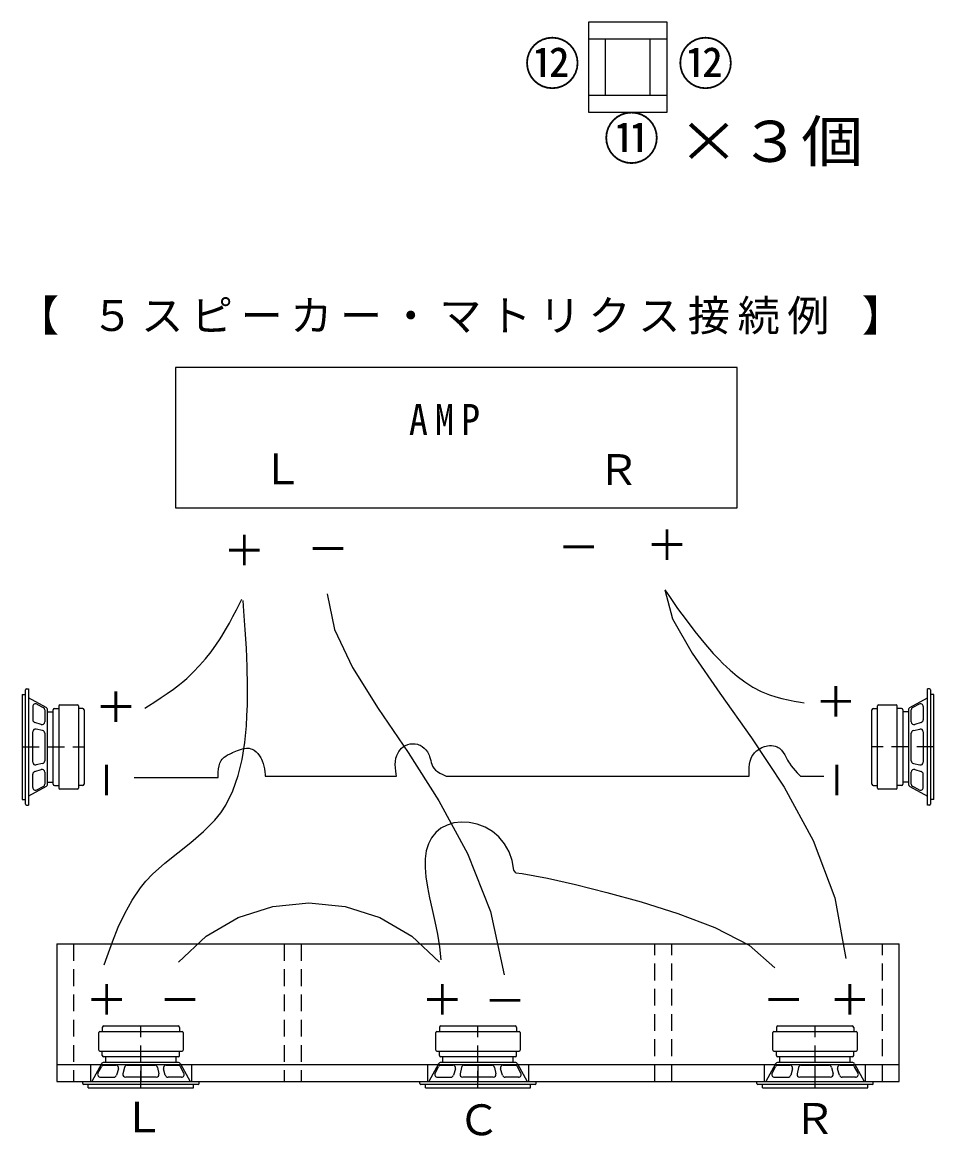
# Model space of a CAD drawing. Units: millimetres, scale not verified. Extents: x -1608 to 1118, y -732 to 893.
# Drawn here: x -633 to 16, y -696 to 97 of the extents above; entities that cross this region are included whole.
import ezdxf
from ezdxf.enums import TextEntityAlignment as Align

# ---------------------------------------------------------------- set-up
doc = ezdxf.new("R2010")
doc.units = ezdxf.units.MM
doc.header["$LTSCALE"] = 10
doc.linetypes.add('DASHED1', pattern=[1.8, 1.2, -0.6])
doc.layers.add('0-0', color=7, linetype='Continuous')
doc.styles.add('ＭＳ ゴシック', font='')
doc.styles.get('ＭＳ ゴシック').set_extended_font_data('MS Gothic')

msp = doc.modelspace()

# ---------------------------------------------------------------- linework, layer by layer
at = {"layer": '0-0'}
for p, q in [((-173.58, 85.42), (-229.58, 85.42)), ((-217.58, 85.42), (-217.58, 45.42)), ((-185.58, 45.42), (-185.58, 85.42)), ((-229.58, 45.42), (-173.58, 45.42)), ((-630.48, -459.71), (-630.48, -378.11)), ((-629.78, -377.41), (-628.23, -377.41)), ((-628.23, -377.41), (-628.23, -460.41)), ((11.77, -460.41), (11.77, -377.41)), ((13.32, -377.41), (11.77, -377.41)), ((14.02, -378.11), (14.02, -459.71)), ((-632.73, -381.41), (-632.73, -456.41)), ((-632.73, -381.41), (-630.48, -381.41)), ((-615.76, -390.84), (-628.23, -383.91)), ((-622.29, -388.31), (-617.79, -390.72)), ((-0.7, -390.84), (11.77, -383.91)), ((5.82, -388.31), (1.32, -390.72)), ((16.27, -381.41), (14.02, -381.41)), ((16.27, -456.41), (16.27, -381.41)), ((-625.23, -390.07), (-625.23, -399.89)), ((-616.73, -392.48), (-616.73, -400.97)), ((-614.73, -445.24), (-614.73, -392.59)), ((-614.73, -393.91), (-610.73, -393.91)), ((-610.73, -445.41), (-610.73, -392.41)), ((-609.73, -391.41), (-606.73, -391.41)), ((-606.73, -389.61), (-606.73, -448.21)), ((-606.03, -388.91), (-593.43, -388.91)), ((-592.73, -389.61), (-592.73, -448.21)), ((-589.73, -391.41), (-592.73, -391.41)), ((-588.73, -392.41), (-588.73, -445.41)), ((-27.73, -445.41), (-27.73, -392.41)), ((-26.73, -391.41), (-23.73, -391.41)), ((-23.73, -448.21), (-23.73, -389.61)), ((-23.03, -388.91), (-10.43, -388.91)), ((-9.73, -448.21), (-9.73, -389.61)), ((-6.73, -391.41), (-9.73, -391.41)), ((-5.73, -392.41), (-5.73, -445.41)), ((-1.73, -393.91), (-5.73, -393.91)), ((-1.73, -392.59), (-1.73, -445.23)), ((0.27, -400.97), (0.27, -392.48)), ((8.77, -390.07), (8.77, -399.64)), ((-619.3, -402.89), (-623.8, -401.56)), ((7.34, -401.56), (2.84, -402.89)), ((-625.23, -429.75), (-625.23, -408.07)), ((-618.3, -407.12), (-622.8, -406.12)), ((-616.73, -409.07), (-616.73, -428.75)), ((0.27, -428.75), (0.27, -409.07)), ((1.83, -407.12), (6.34, -406.12)), ((8.77, -408.07), (8.77, -429.75)), ((-623.8, -436.27), (-619.3, -434.93)), ((-618.3, -430.7), (-622.8, -431.7)), ((1.83, -430.7), (6.34, -431.7)), ((2.84, -434.93), (7.34, -436.27)), ((-625.23, -447.75), (-625.23, -438.18)), ((-616.73, -436.85), (-616.73, -445.34)), ((-614.73, -443.91), (-610.73, -443.91)), ((-553.04, -440.67), (-493.28, -440.67)), ((-459.67, -439.74), (-366.29, -439.74)), ((-330.81, -439.74), (-115.12, -439.74)), ((-78.7, -439.74), (-61.89, -439.74)), ((-1.73, -443.91), (-5.73, -443.91)), ((0.27, -445.34), (0.27, -436.85)), ((8.77, -447.75), (8.77, -437.94)), ((-615.76, -446.98), (-628.23, -453.91)), ((-622.29, -449.52), (-617.79, -447.1)), ((-609.73, -446.41), (-606.73, -446.41)), ((-593.43, -448.91), (-606.03, -448.91)), ((-589.73, -446.41), (-592.73, -446.41)), ((-26.73, -446.41), (-23.73, -446.41)), ((-10.43, -448.91), (-23.03, -448.91)), ((-6.73, -446.41), (-9.73, -446.41)), ((-0.7, -446.98), (11.77, -453.91)), ((5.82, -449.52), (1.32, -447.1)), ((-632.73, -456.41), (-630.48, -456.41)), ((16.27, -456.41), (14.02, -456.41)), ((-629.78, -460.41), (-628.23, -460.41)), ((13.32, -460.41), (11.77, -460.41)), ((-281.23, -508.62), (-282.71, -506.79)), ((-281.23, -508.62), (-276.76, -509.12)), ((-276.76, -509.12), (-258.74, -512.34)), ((-258.74, -512.34), (-238.72, -516.81)), ((-238.72, -516.81), (-216.43, -522.48)), ((-216.43, -522.48), (-191.94, -529.34)), ((-191.94, -529.34), (-165.84, -537.57)), ((-165.84, -537.57), (-139.49, -547.56)), ((-139.49, -547.56), (-115.23, -560.06)), ((-608.23, -559.26), (-608.23, -657.18)), ((-608.23, -559.26), (-8.23, -559.26)), ((-115.23, -560.06), (-96.78, -576.3)), ((-8.23, -657.18), (-8.23, -559.26)), ((-575.73, -618.68), (-575.73, -621.68)), ((-574.73, -617.68), (-521.73, -617.68)), ((-520.73, -618.68), (-520.73, -621.68)), ((-335.73, -618.68), (-335.73, -621.68)), ((-334.73, -617.68), (-281.73, -617.68)), ((-280.73, -618.68), (-280.73, -621.68)), ((-95.73, -618.68), (-95.73, -621.68)), ((-94.73, -617.68), (-41.73, -617.68)), ((-40.73, -618.68), (-40.73, -621.68)), ((-578.23, -634.98), (-578.23, -622.38)), ((-577.53, -621.68), (-518.93, -621.68)), ((-518.23, -622.38), (-518.23, -634.98)), ((-338.23, -634.98), (-338.23, -622.38)), ((-337.53, -621.68), (-278.93, -621.68)), ((-278.23, -622.38), (-278.23, -634.98)), ((-98.23, -634.98), (-98.23, -622.38)), ((-97.53, -621.68), (-38.93, -621.68)), ((-38.23, -622.38), (-38.23, -634.98)), ((-577.53, -635.68), (-518.93, -635.68)), ((-575.73, -638.68), (-575.73, -635.68)), ((-521.73, -639.68), (-574.73, -639.68)), ((-573.23, -643.68), (-573.23, -639.68)), ((-523.23, -643.68), (-523.23, -639.68)), ((-520.73, -638.68), (-520.73, -635.68)), ((-337.53, -635.68), (-278.93, -635.68)), ((-335.73, -638.68), (-335.73, -635.68)), ((-281.73, -639.68), (-334.73, -639.68)), ((-333.23, -643.68), (-333.23, -639.68)), ((-283.23, -643.68), (-283.23, -639.68)), ((-280.73, -638.68), (-280.73, -635.68)), ((-97.53, -635.68), (-38.93, -635.68)), ((-95.73, -638.68), (-95.73, -635.68)), ((-41.73, -639.68), (-94.73, -639.68)), ((-93.23, -643.68), (-93.23, -639.68)), ((-43.23, -643.68), (-43.23, -639.68)), ((-40.73, -638.68), (-40.73, -635.68)), ((-608.23, -645.18), (-8.23, -645.18)), ((-576.3, -644.7), (-583.23, -657.18)), ((-578.84, -651.23), (-576.42, -646.73)), ((-574.66, -645.68), (-566.17, -645.68)), ((-521.91, -643.68), (-574.55, -643.68)), ((-564.25, -648.25), (-565.59, -652.74)), ((-560.02, -647.24), (-561.02, -651.74)), ((-558.07, -645.68), (-538.39, -645.68)), ((-536.44, -647.24), (-535.44, -651.74)), ((-530.88, -652.74), (-532.21, -648.25)), ((-530.29, -645.68), (-521.8, -645.68)), ((-520.16, -644.7), (-513.23, -657.18)), ((-517.63, -651.23), (-520.04, -646.73)), ((-336.3, -644.7), (-343.23, -657.18)), ((-338.84, -651.23), (-336.42, -646.73)), ((-334.66, -645.68), (-326.17, -645.68)), ((-281.91, -643.68), (-334.55, -643.68)), ((-324.25, -648.25), (-325.59, -652.74)), ((-320.02, -647.24), (-321.02, -651.74)), ((-318.07, -645.68), (-298.39, -645.68)), ((-296.44, -647.24), (-295.44, -651.74)), ((-290.88, -652.74), (-292.21, -648.25)), ((-290.29, -645.68), (-281.8, -645.68)), ((-280.16, -644.7), (-273.23, -657.18)), ((-277.63, -651.23), (-280.04, -646.73)), ((-96.3, -644.7), (-103.23, -657.18)), ((-98.84, -651.23), (-96.42, -646.73)), ((-94.66, -645.68), (-86.17, -645.68)), ((-41.91, -643.68), (-94.55, -643.68)), ((-84.25, -648.25), (-85.59, -652.74)), ((-80.02, -647.24), (-81.02, -651.74)), ((-78.07, -645.68), (-58.39, -645.68)), ((-56.44, -647.24), (-55.44, -651.74)), ((-50.88, -652.74), (-52.21, -648.25)), ((-50.29, -645.68), (-41.8, -645.68)), ((-40.16, -644.7), (-33.23, -657.18)), ((-37.63, -651.23), (-40.04, -646.73)), ((-608.23, -657.18), (-8.23, -657.18)), ((-589.73, -657.18), (-506.73, -657.18)), ((-589.73, -658.73), (-589.73, -657.18)), ((-577.07, -654.18), (-567.26, -654.18)), ((-537.39, -654.18), (-559.07, -654.18)), ((-519.39, -654.18), (-528.96, -654.18)), ((-506.73, -658.73), (-506.73, -657.18)), ((-349.73, -657.18), (-266.73, -657.18)), ((-349.73, -658.73), (-349.73, -657.18)), ((-337.07, -654.18), (-327.26, -654.18)), ((-297.39, -654.18), (-319.07, -654.18)), ((-279.39, -654.18), (-288.96, -654.18)), ((-266.73, -658.73), (-266.73, -657.18)), ((-109.73, -657.18), (-26.73, -657.18)), ((-109.73, -658.73), (-109.73, -657.18)), ((-97.07, -654.18), (-87.26, -654.18)), ((-57.39, -654.18), (-79.07, -654.18)), ((-39.39, -654.18), (-48.96, -654.18)), ((-26.73, -658.73), (-26.73, -657.18)), ((-507.43, -659.43), (-589.03, -659.43)), ((-585.73, -661.68), (-585.73, -659.43)), ((-585.73, -661.68), (-510.73, -661.68)), ((-510.73, -661.68), (-510.73, -659.43)), ((-267.43, -659.43), (-349.03, -659.43)), ((-345.73, -661.68), (-345.73, -659.43)), ((-345.73, -661.68), (-270.73, -661.68)), ((-270.73, -661.68), (-270.73, -659.43)), ((-27.43, -659.43), (-109.03, -659.43)), ((-105.73, -661.68), (-105.73, -659.43)), ((-105.73, -661.68), (-30.73, -661.68)), ((-30.73, -661.68), (-30.73, -659.43))]:
    msp.add_line(p, q, dxfattribs=at)
at = {"layer": '0-0', "linetype": 'DASHED1'}
for p, q in [((-628.23, -390.44), (-628.23, -438.64)), ((11.77, -447.38), (11.77, -399.19)), ((-632.73, -418.91), (-588.73, -418.91)), ((16.27, -418.91), (-27.73, -418.91)), ((-596.23, -559.26), (-596.23, -657.18)), ((-446.23, -559.26), (-446.23, -657.18)), ((-434.23, -559.26), (-434.23, -657.18)), ((-182.23, -657.18), (-182.23, -559.26)), ((-170.23, -657.18), (-170.23, -559.26)), ((-20.23, -657.18), (-20.23, -559.26)), ((-548.23, -661.68), (-548.23, -617.68)), ((-308.23, -661.68), (-308.23, -617.68)), ((-68.23, -661.68), (-68.23, -617.68)), ((-584.23, -645.18), (-584.23, -657.18)), ((-548.23, -645.18), (-548.23, -657.18)), ((-512.23, -645.18), (-512.23, -657.18)), ((-344.23, -645.18), (-344.23, -657.18)), ((-308.23, -645.18), (-308.23, -657.18)), ((-272.23, -645.18), (-272.23, -657.18)), ((-104.23, -657.18), (-104.23, -645.18)), ((-68.23, -657.18), (-68.23, -645.18)), ((-32.23, -657.18), (-32.23, -645.18)), ((-576.7, -657.18), (-528.51, -657.18)), ((-336.7, -657.18), (-288.51, -657.18)), ((-96.7, -657.18), (-48.51, -657.18))]:
    msp.add_line(p, q, dxfattribs=at)
at = {"layer": '0-0'}
for points in [[(-229.58, 33.42), (-173.58, 33.42), (-173.58, 97.42), (-229.58, 97.42)], [(-523.7, -248.58), (-123.7, -248.58), (-123.7, -148.58), (-523.7, -148.58)]]:
    msp.add_lwpolyline(points, close=True, dxfattribs=at)
for points in [[(-175.26, -306.92), (-169.77, -327.54), (-155.81, -352.17), (-136.1, -380.55), (-113.37, -412.42), (-90.32, -447.51), (-69.66, -485.56), (-54.11, -526.32), (-46.39, -569.51)], [(-175.26, -306.92), (-171.9, -311.79), (-166.06, -320.15), (-160.1, -328.43), (-153.94, -336.58), (-147.51, -344.55), (-140.72, -352.28), (-136.59, -356.64), (-133.79, -359.44), (-128.79, -364.13), (-123.57, -368.55), (-118.13, -372.62), (-112.45, -376.25), (-106.53, -379.37), (-102.98, -380.91), (-100.55, -381.83), (-96.27, -383.2), (-91.92, -384.36), (-87.49, -385.35), (-83.02, -386.22), (-78.52, -387.01), (-75.9, -387.45)], [(-574.52, -574.2), (-572.35, -568.1), (-568.51, -557.65), (-564.39, -547.41), (-559.82, -537.5), (-554.6, -528.07), (-548.58, -519.24), (-544.64, -514.44), (-540, -509.56), (-531.27, -501.69), (-521.99, -494.24), (-512.64, -486.87), (-503.67, -479.25), (-495.55, -471.04), (-491.42, -465.88), (-487.81, -460.41), (-482.72, -450.22), (-478.9, -439.25), (-476.15, -427.72), (-474.3, -415.82), (-473.15, -403.77), (-472.74, -396.79), (-472.44, -388.83), (-472.31, -375.25), (-472.59, -361.84), (-473.18, -348.56), (-474, -335.36), (-474.96, -322.23), (-475.54, -314.62)], [(-545.57, -391.18), (-542.94, -389.54), (-538.4, -386.69), (-533.91, -383.78), (-529.48, -380.8), (-525.13, -377.7), (-520.89, -374.47), (-518.5, -372.51), (-515.67, -370.06), (-510.96, -365.64), (-506.48, -360.97), (-502.23, -356.09), (-498.21, -351.01), (-494.43, -345.75), (-492.35, -342.63), (-490.68, -340), (-487.92, -335.4), (-485.29, -330.74), (-482.75, -326.01), (-480.29, -321.25), (-477.87, -316.46), (-476.48, -313.68)], [(-415.57, -309.83), (-410.52, -335.23), (-397.66, -362.3), (-379.38, -391.41), (-358.04, -422.95), (-336.02, -457.31), (-315.69, -494.87), (-299.43, -536.02), (-289.6, -581.14)], [(-493.28, -440.67), (-493.26, -439.27), (-493.17, -436.88), (-492.98, -434.57), (-492.63, -432.37), (-492.04, -430.35), (-491.16, -428.54), (-490.48, -427.6), (-489.97, -427.04), (-488.96, -426.15), (-487.81, -425.35), (-486.56, -424.63), (-485.23, -423.95), (-483.84, -423.3), (-483.01, -422.93), (-481.75, -422.37), (-479.57, -421.43), (-477.39, -420.62), (-475.23, -420.03), (-473.12, -419.74), (-471.08, -419.85), (-469.94, -420.13), (-469.07, -420.48), (-467.62, -421.3), (-466.27, -422.39), (-465.04, -423.68), (-463.93, -425.12), (-462.96, -426.67), (-462.47, -427.6), (-461.97, -428.71), (-461.26, -430.64), (-460.73, -432.6), (-460.33, -434.58), (-460.03, -436.57), (-459.79, -438.58), (-459.67, -439.74)], [(-366.29, -439.74), (-366.5, -438.39), (-366.81, -436.08), (-367.04, -433.77), (-367.13, -431.49), (-367.01, -429.23), (-366.65, -427), (-366.29, -425.73), (-366, -424.9), (-365.37, -423.48), (-364.59, -422.14), (-363.67, -420.88), (-362.62, -419.75), (-361.44, -418.76), (-360.69, -418.26), (-359.82, -417.79), (-358.22, -417.16), (-356.53, -416.77), (-354.8, -416.62), (-353.07, -416.7), (-351.37, -417.03), (-350.42, -417.33), (-349.48, -417.72), (-347.96, -418.58), (-346.57, -419.66), (-345.33, -420.91), (-344.26, -422.32), (-343.38, -423.86), (-342.95, -424.8), (-342.65, -425.61), (-342.21, -427.03), (-341.83, -428.46), (-341.46, -429.87), (-341.04, -431.23), (-340.52, -432.51), (-340.15, -433.2), (-339.59, -434.04), (-338.4, -435.32), (-336.99, -436.45), (-335.4, -437.46)], [(-115.12, -439.74), (-115.16, -438.33), (-115.21, -435.92), (-115.15, -433.55), (-114.94, -431.24), (-114.52, -429.02), (-113.81, -426.9), (-113.25, -425.73), (-112.64, -424.73), (-111.37, -423.1), (-109.85, -421.65), (-108.13, -420.39), (-106.23, -419.35), (-104.2, -418.58), (-102.98, -418.26), (-102.15, -418.11), (-100.7, -417.95), (-99.26, -417.94), (-97.86, -418.08), (-96.51, -418.38), (-95.25, -418.85), (-94.57, -419.2), (-93.63, -419.83), (-92.19, -421.18), (-90.95, -422.79), (-89.83, -424.58), (-88.78, -426.48), (-87.73, -428.39), (-87.1, -429.47), (-86.42, -430.56), (-85.16, -432.36), (-83.83, -434.07), (-82.44, -435.71), (-81.01, -437.29), (-79.55, -438.85), (-78.7, -439.74)], [(-335.4, -437.46), (-333.67, -438.38), (-331.87, -439.25), (-330.81, -439.74)], [(-282.71, -506.79), (-283.89, -499.87), (-286.12, -493.52), (-289.3, -487.88), (-293.32, -483.05), (-298.02, -479.09), (-303.23, -476.03), (-308.77, -473.91), (-314.42, -472.73), (-320, -472.45), (-325.33, -473.07), (-330.23, -474.55), (-334.59, -476.82), (-338.3, -479.86), (-341.29, -483.6), (-343.54, -488), (-345.02, -493.02), (-345.77, -498.63), (-345.84, -504.8), (-345.29, -511.52), (-344.2, -518.76), (-342.69, -526.5), (-340.88, -534.72), (-338.95, -543.35), (-337.09, -552.29), (-335.58, -561.42), (-334.78, -570.53)], [(-521.52, -572.33), (-501.82, -553.77), (-479.1, -540.51), (-454.35, -532.56), (-428.6, -529.91), (-402.84, -532.56), (-378.1, -540.51), (-355.37, -553.77), (-335.68, -572.33)]]:
    msp.add_lwpolyline(points, dxfattribs=at)
for centre, radius, start, end in [((-629.78, -378.11), 0.7, 90, 180), ((13.32, -378.11), 0.7, 0, 90), ((-623.23, -390.07), 2, 61.79231, 180), ((6.77, -390.07), 2, 0, 118.20744), ((-618.73, -392.48), 2, 0, 61.79099), ((-616.73, -392.59), 2, 0, 60.94366), ((-609.73, -392.41), 1, 90, 180), ((-606.03, -389.61), 0.7, 90, 180), ((-593.43, -389.61), 0.7, 0, 90), ((-589.73, -392.41), 1, 0, 90), ((-26.73, -392.41), 1, 90, 180), ((-23.03, -389.61), 0.7, 90, 180), ((-10.43, -389.61), 0.7, 0, 90), ((-6.73, -392.41), 1, 0, 90), ((0.27, -392.59), 2, 119.05536, 180), ((2.27, -392.48), 2, 118.20877, 180), ((-623.23, -399.64), 2, 180, 253.49551), ((-618.73, -400.97), 2, 253.49654, 0), ((2.27, -400.97), 2, 180, 286.50424), ((6.77, -399.64), 2, 286.50568, 0), ((-623.23, -408.07), 2, 77.47124, 180), ((-618.73, -409.07), 2, 0, 77.47124), ((2.27, -409.07), 2, 102.52852, 180), ((6.77, -408.07), 2, 0, 102.52852), ((-623.23, -429.75), 2, 180, 282.52852), ((-623.23, -438.18), 2, 106.50568, 180), ((-618.73, -436.85), 2, 0, 106.50424), ((-618.73, -428.75), 2, 282.52852, 0), ((2.27, -428.75), 2, 180, 257.47124), ((2.27, -436.85), 2, 73.49654, 180), ((6.77, -429.75), 2, 257.47124, 0), ((6.77, -438.18), 2, 0, 73.49551), ((-623.23, -447.75), 2, 180, 298.20744), ((-618.73, -445.34), 2, 298.20877, 0), ((-616.73, -445.24), 2, 299.05536, 0), ((-609.73, -445.41), 1, 180, 270), ((-606.03, -448.21), 0.7, 180, 270), ((-593.43, -448.21), 0.7, 270, 0), ((-589.73, -445.41), 1, 270, 0), ((-26.73, -445.41), 1, 180, 270), ((-23.03, -448.21), 0.7, 180, 270), ((-10.43, -448.21), 0.7, 270, 0), ((-6.73, -445.41), 1, 270, 0), ((0.27, -445.23), 2, 180, 240.94366), ((2.27, -445.34), 2, 180, 241.79099), ((6.77, -447.75), 2, 241.79231, 0), ((-629.78, -459.71), 0.7, 180, 270), ((13.32, -459.71), 0.7, 270, 0), ((-574.73, -618.68), 1, 90, 180), ((-521.73, -618.68), 1, 0, 90), ((-334.73, -618.68), 1, 90, 180), ((-281.73, -618.68), 1, 0, 90), ((-94.73, -618.68), 1, 90, 180), ((-41.73, -618.68), 1, 0, 90), ((-577.53, -622.38), 0.7, 90, 180), ((-518.93, -622.38), 0.7, 0, 90), ((-337.53, -622.38), 0.7, 90, 180), ((-278.93, -622.38), 0.7, 0, 90), ((-97.53, -622.38), 0.7, 90, 180), ((-38.93, -622.38), 0.7, 0, 90), ((-577.53, -634.98), 0.7, 180, 270), ((-574.73, -638.68), 1, 180, 270), ((-521.73, -638.68), 1, 270, 0), ((-518.93, -634.98), 0.7, 270, 0), ((-337.53, -634.98), 0.7, 180, 270), ((-334.73, -638.68), 1, 180, 270), ((-281.73, -638.68), 1, 270, 0), ((-278.93, -634.98), 0.7, 270, 0), ((-97.53, -634.98), 0.7, 180, 270), ((-94.73, -638.68), 1, 180, 270), ((-41.73, -638.68), 1, 270, 0), ((-38.93, -634.98), 0.7, 270, 0), ((-574.66, -647.68), 2, 90, 151.79099), ((-574.55, -645.68), 2, 90, 150.94366), ((-566.17, -647.68), 2, 343.49654, 90), ((-558.07, -647.68), 2, 90, 167.47124), ((-538.39, -647.68), 2, 12.52852, 90), ((-530.29, -647.68), 2, 90, 196.50424), ((-521.91, -645.68), 2, 29.05536, 90), ((-521.8, -647.68), 2, 28.20877, 90), ((-334.66, -647.68), 2, 90, 151.79099), ((-334.55, -645.68), 2, 90, 150.94366), ((-326.17, -647.68), 2, 343.49654, 90), ((-318.07, -647.68), 2, 90, 167.47124), ((-298.39, -647.68), 2, 12.52852, 90), ((-290.29, -647.68), 2, 90, 196.50424), ((-281.91, -645.68), 2, 29.05536, 90), ((-281.8, -647.68), 2, 28.20877, 90), ((-94.66, -647.68), 2, 90, 151.79099), ((-94.55, -645.68), 2, 90, 150.94366), ((-86.17, -647.68), 2, 343.49654, 90), ((-78.07, -647.68), 2, 90, 167.47124), ((-58.39, -647.68), 2, 12.52852, 90), ((-50.29, -647.68), 2, 90, 196.50424), ((-41.91, -645.68), 2, 29.05536, 90), ((-41.8, -647.68), 2, 28.20877, 90), ((-577.07, -652.18), 2, 151.79231, 270), ((-567.5, -652.18), 2, 270, 343.49551), ((-559.07, -652.18), 2, 167.47124, 270), ((-537.39, -652.18), 2, 270, 12.52852), ((-528.96, -652.18), 2, 196.50568, 270), ((-519.39, -652.18), 2, 270, 28.20744), ((-337.07, -652.18), 2, 151.79231, 270), ((-327.5, -652.18), 2, 270, 343.49551), ((-319.07, -652.18), 2, 167.47124, 270), ((-297.39, -652.18), 2, 270, 12.52852), ((-288.96, -652.18), 2, 196.50568, 270), ((-279.39, -652.18), 2, 270, 28.20744), ((-97.07, -652.18), 2, 151.79231, 270), ((-87.5, -652.18), 2, 270, 343.49551), ((-79.07, -652.18), 2, 167.47124, 270), ((-57.39, -652.18), 2, 270, 12.52852), ((-48.96, -652.18), 2, 196.50568, 270), ((-39.39, -652.18), 2, 270, 28.20744), ((-589.03, -658.73), 0.7, 180, 270), ((-507.43, -658.73), 0.7, 270, 0), ((-349.03, -658.73), 0.7, 180, 270), ((-267.43, -658.73), 0.7, 270, 0), ((-109.03, -658.73), 0.7, 180, 270), ((-27.43, -658.73), 0.7, 270, 0)]:
    msp.add_arc(centre, radius, start, end, dxfattribs=at)

# ---------------------------------------------------------------- texts
at = {"layer": '0-0', "style": 'ＭＳ ゴシック'}
for s, height, p in [('⑫', 29.33, (-275.33, 44.44)), ('⑫', 29.33, (-166.2, 44.44)), ('⑪', 29.33, (-218.93, -8.9)), ('Ｌ', 21.99, (-462.67, -238.34)), ('Ｒ', 21.99, (-223.37, -238.88)), ('＋', 21.99, (-489.64, -296.5)), ('＋', 21.99, (-188.65, -292.6)), ('－', 21.99, (-430.12, -295.31)), ('－', 21.99, (-251.59, -294.23)), ('＋', 21.99, (-581.06, -407.99)), ('＋', 21.99, (-68.43, -404.26)), ('＋', 21.99, (-587.68, -616.64)), ('＋', 21.99, (-348.6, -616.64)), ('＋', 21.99, (-58.48, -616.64)), ('－', 21.99, (-535.34, -616.64)), ('－', 21.99, (-304.02, -617.29)), ('－', 21.99, (-105.65, -616.64)), ('Ｌ', 21.99, (-561.53, -700.17)), ('Ｃ', 21.99, (-322.64, -702.13)), ('Ｒ', 21.99, (-83.76, -701.15))]:
    msp.add_text(s, height=height, dxfattribs=at).set_placement(p, align=Align.BOTTOM_LEFT)
at = {"layer": '0-0', "style": 'ＭＳ ゴシック', "width": 1.1}
msp.add_text('×３個', height=29.33, dxfattribs=at).set_placement((-165.93, -10.88), align=Align.BOTTOM_LEFT)
at = {"layer": '0-0', "style": 'ＭＳ ゴシック'}
for p in [(-554.91, -457.48), (-34.81, -457.48)]:
    msp.add_text('－', height=21.99, rotation=90, dxfattribs=at).set_placement(p, align=Align.BOTTOM_LEFT)
at = {"layer": '0-0', "char_height": 21.99, "attachment_point": 7, "style": 'ＭＳ ゴシック'}
for s, insert in [('\\T1.18;【\\~５スピーカー・マトリクス接続例\\~】', (-636.53, -125.13)), ('\\T1.38;\\W0.9;AMP', (-357.4, -196.55))]:
    msp.add_mtext(s, dxfattribs=dict(at, insert=insert))

doc.saveas('drawing.dxf')
